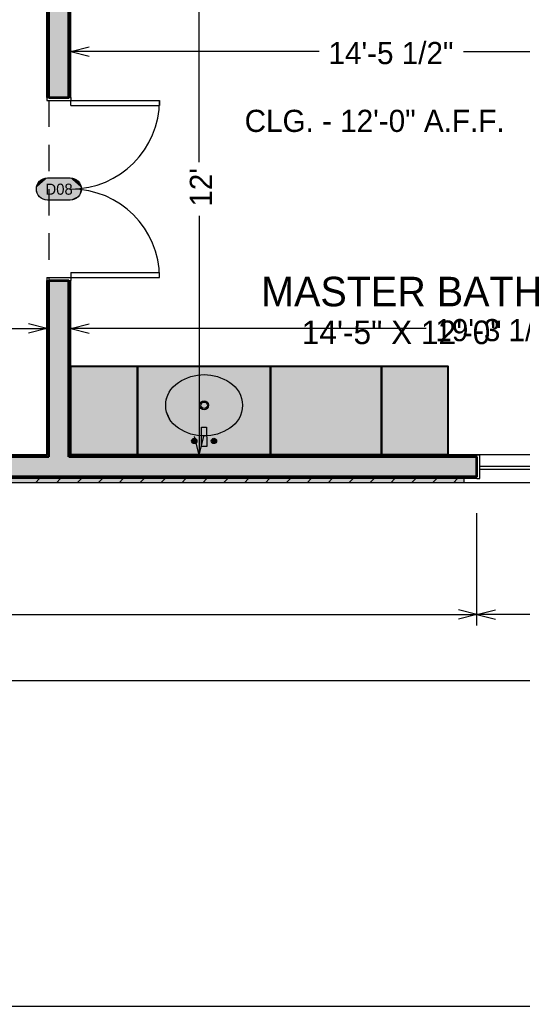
# Model space of a CAD drawing. Header units: inches. Extents: x 0.6 to 35.4, y -22.9 to 0.3.
# Drawn here: x 13.3 to 16.14, y -22.91 to -17.35 of the extents above; entities that cross this region are included whole.
import ezdxf

# ---------------------------------------------------------------- set-up
doc = ezdxf.new("R2010")
doc.units = ezdxf.units.IN
doc.header["$MEASUREMENT"] = 0
doc.linetypes.add('Dash', pattern=[0.225, 0.15, -0.075])
doc.layers.add('CAD_  Default', color=7, linetype='Continuous', lineweight=18, true_color=0x000000)
doc.layers.add('Layout Box Export Contents', color=7, linetype='Continuous', lineweight=0, true_color=0x000000)

# ---------------------------------------------------------------- blocks, each defined once
blk = doc.blocks.new('Oval (undermount) Sink')
at = {"layer": 'Layout Box Export Contents', "color": 252, "linetype": 'Continuous', "lineweight": 0, "true_color": 0x969696, "transparency": 33554687}
blk.add_lwpolyline([(0.72, 19.46), (0.68, 14.26), (-0.68, 14.26), (-0.72, 19.46)], close=True, dxfattribs=at)
blk.add_lwpolyline([(-6.93, 14.5, -0.30599), (6.93, 14.5, -0.558345), (6.93, 2.12, -0.305976), (-6.93, 2.12, -0.558345)], format="xyb", close=True, dxfattribs=at)
for centre, radius in [((-2.65, 17.97), 0.719), ((2.65, 17.97), 0.719), ((0, 8.31), 1.22), ((0, 8.31), 0.874)]:
    blk.add_circle(centre, radius, dxfattribs=at)
at = {"layer": 'Layout Box Export Contents', "color": 7, "linetype": 'Continuous', "lineweight": 0, "true_color": 0xffffff, "transparency": 33554687}
for points in [[(0.72, 19.46), (-0.68, 14.26), (0.72, 19.46), (-0.72, 19.46)], [(0.68, 14.26), (-0.68, 14.26), (0.68, 14.26), (0.72, 19.46)], [(-3.78, 16.03), (-3.39, 16.15), (-3.78, 16.03), (-3.56, 0.52)], [(-3.56, 0.52), (-3.39, 16.15), (-3.56, 0.52), (-3.16, 0.41)], [(-3.16, 0.41), (-3.39, 16.15), (-3.16, 0.41), (-2.99, 16.25)], [(-2.65, 18.69), (-3.33, 18.22), (-3.37, 17.97), (-3.36, 18.1)], [(-2.65, 18.69), (-3.37, 17.97), (-3.33, 17.73), (-3.36, 17.85)], [(-2.65, 18.69), (-3.2, 18.44), (-3.33, 18.22), (-3.28, 18.33)], [(-2.65, 18.69), (-3.33, 17.73), (-3.2, 17.51), (-3.28, 17.61)], [(-2.65, 18.69), (-3.01, 18.6), (-3.2, 18.44), (-3.12, 18.52)], [(-2.65, 18.69), (-3.2, 17.51), (-3.01, 17.35), (-3.12, 17.42)], [(-2.77, 0.31), (-3.16, 0.41), (-2.77, 0.31), (-2.99, 16.25)], [(-2.65, 18.69), (-2.78, 18.68), (-3.01, 18.6), (-2.9, 18.65)], [(-2.65, 18.69), (-3.01, 17.35), (-2.78, 17.26), (-2.9, 17.3)], [(-2.99, 16.25), (-2.59, 16.34), (-2.99, 16.25), (-2.77, 0.31)], [(-2.65, 18.69), (-2.78, 17.26), (-2.53, 17.26), (-2.65, 17.25)], [(-2.77, 0.31), (-2.59, 16.34), (-2.77, 0.31), (-2.37, 0.23)], [(-2.65, 18.69), (-2.53, 17.26), (-2.29, 17.35), (-2.41, 17.3)], [(-2.65, 18.69), (-2.29, 17.35), (-2.1, 17.51), (-2.19, 17.42)], [(-2.65, 18.69), (-2.1, 17.51), (-1.98, 17.73), (-2.03, 17.61)], [(-2.65, 18.69), (-1.98, 17.73), (-1.93, 17.97), (-1.94, 17.85)], [(-2.65, 18.69), (-1.93, 17.97), (-1.98, 18.22), (-1.94, 18.1)], [(-2.65, 18.69), (-1.98, 18.22), (-2.1, 18.44), (-2.03, 18.33)], [(-2.65, 18.69), (-2.1, 18.44), (-2.29, 18.6), (-2.19, 18.52)], [(-2.65, 18.69), (-2.29, 18.6), (-2.53, 18.68), (-2.41, 18.65)], [(-2.37, 0.23), (-2.59, 16.34), (-2.37, 0.23), (-2.19, 16.42)], [(-1.96, 0.16), (-2.37, 0.23), (-1.96, 0.16), (-2.19, 16.42)], [(-2.19, 16.42), (-1.79, 16.49), (-2.19, 16.42), (-1.96, 0.16)], [(-1.96, 0.16), (-1.79, 16.49), (-1.96, 0.16), (-1.56, 0.1)], [(-1.56, 0.1), (-1.79, 16.49), (-1.56, 0.1), (-1.38, 16.54)], [(-1.15, 0.05), (-1.56, 0.1), (-1.15, 0.05), (-1.38, 16.54)], [(-1.15, 0.05), (-1.38, 16.54), (-1.15, 0.05), (-0.98, 16.58)], [(-0.75, 0.02), (-1.15, 0.05), (-0.75, 0.02), (-0.98, 16.58)], [(-0.98, 16.58), (-0.57, 16.61), (-0.98, 16.58), (-0.75, 0.02)], [(-0.75, 0.02), (-0.57, 16.61), (-0.75, 0.02), (-0.34, 0)], [(-0.34, 0), (-0.57, 16.61), (-0.34, 0), (-0.16, 16.62)], [(-0.34, 0), (-0.16, 16.62), (-0.34, 0), (0.07, 0)], [(-0.16, 16.62), (0.25, 16.62), (-0.16, 16.62), (0.07, 0)], [(0.07, 0), (0.25, 16.62), (0.07, 0), (0.48, 0.01)], [(0.25, 16.62), (0.66, 16.6), (0.25, 16.62), (0.48, 0.01)], [(0.48, 0.01), (0.66, 16.6), (0.48, 0.01), (0.89, 0.03)], [(0.66, 16.6), (1.06, 16.57), (0.66, 16.6), (0.89, 0.03)], [(0.89, 0.03), (1.06, 16.57), (0.89, 0.03), (1.29, 0.07)], [(1.06, 16.57), (1.47, 16.53), (1.06, 16.57), (1.29, 0.07)], [(1.29, 0.07), (1.47, 16.53), (1.29, 0.07), (1.7, 0.12)], [(1.47, 16.53), (1.88, 16.48), (1.47, 16.53), (1.7, 0.12)], [(1.7, 0.12), (1.88, 16.48), (1.7, 0.12), (2.1, 0.18)], [(1.88, 16.48), (2.28, 16.41), (1.88, 16.48), (2.1, 0.18)], [(2.65, 18.69), (1.98, 18.22), (1.93, 17.97), (1.94, 18.1)], [(2.65, 18.69), (1.93, 17.97), (1.98, 17.73), (1.94, 17.85)], [(2.65, 18.69), (2.1, 18.44), (1.98, 18.22), (2.03, 18.33)], [(2.65, 18.69), (1.98, 17.73), (2.1, 17.51), (2.03, 17.61)], [(2.65, 18.69), (2.29, 18.6), (2.1, 18.44), (2.19, 18.52)], [(2.65, 18.69), (2.1, 17.51), (2.29, 17.35), (2.19, 17.42)], [(2.1, 0.18), (2.28, 16.41), (2.1, 0.18), (2.51, 0.26)], [(2.28, 16.41), (2.68, 16.33), (2.28, 16.41), (2.51, 0.26)], [(2.65, 18.69), (2.53, 18.68), (2.29, 18.6), (2.41, 18.65)], [(2.65, 18.69), (2.29, 17.35), (2.53, 17.26), (2.41, 17.3)], [(2.51, 0.26), (2.68, 16.33), (2.51, 0.26), (2.9, 0.35)], [(2.65, 18.69), (2.53, 17.26), (2.78, 17.26), (2.65, 17.25)], [(2.65, 18.69), (2.78, 17.26), (3.01, 17.35), (2.9, 17.3)], [(2.65, 18.69), (3.01, 17.35), (3.2, 17.51), (3.11, 17.42)], [(2.65, 18.69), (3.2, 17.51), (3.33, 17.73), (3.28, 17.61)], [(2.65, 18.69), (3.33, 17.73), (3.37, 17.97), (3.36, 17.85)], [(2.65, 18.69), (3.37, 17.97), (3.33, 18.22), (3.36, 18.1)], [(2.65, 18.69), (3.33, 18.22), (3.2, 18.44), (3.28, 18.33)], [(2.65, 18.69), (3.2, 18.44), (3.01, 18.6), (3.11, 18.52)], [(2.65, 18.69), (3.01, 18.6), (2.78, 18.68), (2.9, 18.65)], [(2.68, 16.33), (3.08, 16.23), (2.68, 16.33), (2.9, 0.35)], [(2.9, 0.35), (3.08, 16.23), (2.9, 0.35), (3.3, 0.45)], [(3.08, 16.23), (3.47, 16.12), (3.08, 16.23), (3.3, 0.45)], [(3.3, 0.45), (3.47, 16.12), (3.3, 0.45), (3.69, 0.56)], [(3.47, 16.12), (3.86, 16), (3.47, 16.12), (3.69, 0.56)], [(-10.39, 8.26), (-6.93, 14.5), (-10.39, 8.26), (-6.93, 2.12)], [(-6.93, 14.5), (-10.39, 8.26), (-6.93, 14.5), (-8.28, 13.42)], [(-10.39, 8.26), (-9.29, 12.14), (-10.39, 8.26), (-8.28, 13.42)], [(-9.29, 12.14), (-8.56, 13.13), (-9.29, 12.14), (-8.28, 13.42)], [(-6.93, 14.5), (-8.28, 13.42), (-6.93, 14.5), (-7.68, 13.97)], [(-8.28, 13.42), (-7.99, 13.71), (-8.28, 13.42), (-7.68, 13.97)], [(-7.68, 13.97), (-7.35, 14.22), (-7.68, 13.97), (-6.93, 14.5)], [(-6.93, 2.12), (-6.93, 14.5), (-6.93, 2.12), (-6.72, 14.63)], [(-6.53, 1.86), (-6.93, 2.12), (-6.53, 1.86), (-6.72, 14.63)], [(-6.53, 1.86), (-6.72, 14.63), (-6.53, 1.86), (-6.38, 14.85)], [(-6.18, 1.65), (-6.53, 1.86), (-6.18, 1.65), (-6.38, 14.85)], [(-6.18, 1.65), (-6.38, 14.85), (-6.18, 1.65), (-6.02, 15.06)], [(-5.82, 1.45), (-6.18, 1.65), (-5.82, 1.45), (-6.02, 15.06)], [(-5.82, 1.45), (-6.02, 15.06), (-5.82, 1.45), (-5.66, 15.25)], [(-5.46, 1.27), (-5.82, 1.45), (-5.46, 1.27), (-5.66, 15.25)], [(-5.46, 1.27), (-5.66, 15.25), (-5.46, 1.27), (-5.3, 15.43)], [(-5.09, 1.09), (-5.46, 1.27), (-5.09, 1.09), (-5.3, 15.43)], [(-5.3, 15.43), (-4.93, 15.6), (-5.3, 15.43), (-5.09, 1.09)], [(-5.09, 1.09), (-4.93, 15.6), (-5.09, 1.09), (-4.71, 0.93)], [(-4.71, 0.93), (-4.93, 15.6), (-4.71, 0.93), (-4.55, 15.75)], [(-4.33, 0.78), (-4.71, 0.93), (-4.33, 0.78), (-4.55, 15.75)], [(-4.33, 0.78), (-4.55, 15.75), (-4.33, 0.78), (-4.16, 15.9)], [(-3.95, 0.65), (-4.33, 0.78), (-3.95, 0.65), (-4.16, 15.9)], [(-4.16, 15.9), (-3.78, 16.03), (-4.16, 15.9), (-3.95, 0.65)], [(-3.95, 0.65), (-3.78, 16.03), (-3.95, 0.65), (-3.56, 0.52)], [(3.69, 0.56), (3.86, 16), (3.69, 0.56), (4.08, 0.69)], [(3.86, 16), (4.25, 15.87), (3.86, 16), (4.08, 0.69)], [(4.08, 0.69), (4.25, 15.87), (4.08, 0.69), (4.46, 0.83)], [(4.25, 15.87), (4.63, 15.72), (4.25, 15.87), (4.46, 0.83)], [(4.46, 0.83), (4.63, 15.72), (4.46, 0.83), (4.84, 0.99)], [(4.63, 15.72), (5.01, 15.56), (4.63, 15.72), (4.84, 0.99)], [(4.84, 0.99), (5.01, 15.56), (4.84, 0.99), (5.22, 1.15)], [(5.01, 15.56), (5.38, 15.39), (5.01, 15.56), (5.22, 1.15)], [(5.22, 1.15), (5.38, 15.39), (5.22, 1.15), (5.58, 1.33)], [(5.38, 15.39), (5.74, 15.21), (5.38, 15.39), (5.58, 1.33)], [(5.58, 1.33), (5.74, 15.21), (5.58, 1.33), (5.95, 1.52)], [(5.74, 15.21), (6.1, 15.01), (5.74, 15.21), (5.95, 1.52)], [(5.95, 1.52), (6.1, 15.01), (5.95, 1.52), (6.3, 1.72)], [(6.1, 15.01), (6.45, 14.81), (6.1, 15.01), (6.3, 1.72)], [(6.3, 1.72), (6.45, 14.81), (6.3, 1.72), (6.65, 1.94)], [(6.45, 14.81), (6.93, 14.5), (6.45, 14.81), (6.65, 1.94)], [(6.65, 1.94), (6.93, 14.5), (6.65, 1.94), (6.93, 2.12)], [(6.93, 2.12), (6.93, 14.5), (6.93, 2.12), (7.31, 2.37)], [(6.97, 14.47), (7.31, 14.25), (6.97, 14.47), (6.93, 14.5)], [(7.31, 2.37), (6.93, 14.5), (7.31, 2.37), (7.95, 13.74)], [(7.31, 14.25), (7.95, 13.74), (7.31, 14.25), (6.93, 14.5)], [(7.64, 14), (7.95, 13.74), (7.64, 14), (7.31, 14.25)], [(10.38, 7.9), (7.31, 2.37), (10.38, 7.9), (7.95, 13.74)], [(8.25, 13.46), (8.53, 13.16), (8.25, 13.46), (7.95, 13.74)], [(7.95, 13.74), (8.53, 13.16), (7.95, 13.74), (10.38, 7.9)], [(-10.29, 9.48), (-9.29, 12.14), (-10.29, 9.48), (-10.39, 8.26)], [(-10.29, 9.48), (-9.69, 11.43), (-10.29, 9.48), (-9.29, 12.14)], [(-10.21, 9.88), (-9.69, 11.43), (-10.21, 9.88), (-10.29, 9.48)], [(-10.21, 9.88), (-10.12, 10.28), (-10.21, 9.88), (-9.69, 11.43)], [(-10.12, 10.28), (-9.85, 11.05), (-10.12, 10.28), (-9.69, 11.43)], [(-9.99, 10.67), (-9.85, 11.05), (-9.99, 10.67), (-10.12, 10.28)], [(-9.69, 11.43), (-9.5, 11.79), (-9.69, 11.43), (-9.29, 12.14)], [(-9.07, 12.48), (-8.56, 13.13), (-9.07, 12.48), (-9.29, 12.14)], [(-8.83, 12.81), (-8.56, 13.13), (-8.83, 12.81), (-9.07, 12.48)], [(8.53, 13.16), (8.79, 12.85), (8.53, 13.16), (10.38, 7.9)], [(9.04, 12.52), (10.28, 9.53), (9.04, 12.52), (8.79, 12.85)], [(8.79, 12.85), (10.28, 9.53), (8.79, 12.85), (10.38, 7.9)], [(9.04, 12.52), (9.27, 12.18), (9.04, 12.52), (10.28, 9.53)], [(9.48, 11.83), (10.28, 9.53), (9.48, 11.83), (9.27, 12.18)], [(9.48, 11.83), (9.66, 11.47), (9.48, 11.83), (9.83, 11.1)], [(9.83, 11.1), (9.98, 10.72), (9.83, 11.1), (9.48, 11.83)], [(9.48, 11.83), (9.98, 10.72), (9.48, 11.83), (10.28, 9.53)], [(10.1, 10.33), (10.28, 9.53), (10.1, 10.33), (9.98, 10.72)], [(-10.39, 8.26), (-10.38, 8.67), (-10.39, 8.26), (-10.29, 9.48)], [(-6.93, 2.12), (-9.24, 4.39), (-6.93, 2.12), (-10.39, 8.26)], [(-9.96, 5.86), (-10.19, 6.64), (-9.96, 5.86), (-10.39, 8.26)], [(-10.37, 7.85), (-10.39, 8.26), (-10.37, 7.85), (-10.28, 7.04)], [(-10.28, 7.04), (-10.39, 8.26), (-10.28, 7.04), (-10.19, 6.64)], [(-9.24, 4.39), (-9.96, 5.86), (-9.24, 4.39), (-10.39, 8.26)], [(-10.35, 9.08), (-10.29, 9.48), (-10.35, 9.08), (-10.38, 8.67)], [(10.1, 10.33), (10.2, 9.93), (10.1, 10.33), (10.28, 9.53)], [(10.28, 9.53), (10.34, 9.13), (10.28, 9.53), (10.38, 8.72)], [(10.38, 7.9), (10.28, 9.53), (10.38, 7.9), (10.38, 8.72)], [(10.38, 8.72), (10.39, 8.31), (10.38, 8.72), (10.38, 7.9)], [(-10.34, 7.44), (-10.37, 7.85), (-10.34, 7.44), (-10.28, 7.04)], [(-9.96, 5.86), (-10.09, 6.25), (-9.96, 5.86), (-10.19, 6.64)], [(-9.64, 5.1), (-9.96, 5.86), (-9.64, 5.1), (-9.24, 4.39)], [(-9.64, 5.1), (-9.81, 5.48), (-9.64, 5.1), (-9.96, 5.86)], [(10.38, 7.9), (10.34, 7.49), (10.38, 7.9), (7.31, 2.37)], [(9.04, 4.09), (7.31, 2.37), (9.04, 4.09), (10.34, 7.49)], [(10.34, 7.49), (9.27, 4.43), (10.34, 7.49), (9.04, 4.09)], [(10.28, 7.09), (9.27, 4.43), (10.28, 7.09), (10.34, 7.49)], [(9.83, 5.52), (9.27, 4.43), (9.83, 5.52), (10.28, 7.09)], [(9.66, 5.15), (9.27, 4.43), (9.66, 5.15), (9.83, 5.52)], [(10.1, 6.29), (9.83, 5.52), (10.1, 6.29), (10.28, 7.09)], [(10.1, 6.29), (9.98, 5.9), (10.1, 6.29), (9.83, 5.52)], [(10.2, 6.69), (10.1, 6.29), (10.2, 6.69), (10.28, 7.09)], [(-9.24, 4.39), (-9.45, 4.74), (-9.24, 4.39), (-9.64, 5.1)], [(-6.93, 2.12), (-9.01, 4.05), (-6.93, 2.12), (-9.24, 4.39)], [(-8.76, 3.73), (-9.01, 4.05), (-8.76, 3.73), (-8.5, 3.42)], [(-8.5, 3.42), (-9.01, 4.05), (-8.5, 3.42), (-6.93, 2.12)], [(-7.91, 2.85), (-8.21, 3.13), (-7.91, 2.85), (-8.5, 3.42)], [(-7.6, 2.59), (-8.5, 3.42), (-7.6, 2.59), (-6.93, 2.12)], [(-7.91, 2.85), (-8.5, 3.42), (-7.91, 2.85), (-7.6, 2.59)], [(8.53, 3.46), (7.31, 2.37), (8.53, 3.46), (9.04, 4.09)], [(8.53, 3.46), (8.25, 3.16), (8.53, 3.46), (7.31, 2.37)], [(8.25, 3.16), (7.64, 2.62), (8.25, 3.16), (7.31, 2.37)], [(7.95, 2.88), (7.64, 2.62), (7.95, 2.88), (8.25, 3.16)], [(9.04, 4.09), (8.79, 3.77), (9.04, 4.09), (8.53, 3.46)], [(9.48, 4.79), (9.27, 4.43), (9.48, 4.79), (9.66, 5.15)], [(-7.27, 2.34), (-7.6, 2.59), (-7.27, 2.34), (-6.93, 2.12)]]:
    blk.add_solid(points, dxfattribs=at)

msp = doc.modelspace()

# ---------------------------------------------------------------- linework, layer by layer
at = {"layer": 'CAD_  Default', "transparency": 33554687}
msp.add_line((0.6251, -22.9133), (35.385, -22.9133), dxfattribs=at)
at = {"layer": 'Layout Box Export Contents', "color": 18, "linetype": 'Continuous', "lineweight": 0, "true_color": 0x000000, "transparency": 33554687}
for p, q in [((13.4562, -17.7862), (13.4562, -15.0518)), ((13.5917, -17.7862), (13.5917, -16.8018)), ((13.4562, -17.7862), (13.5917, -17.7862)), ((13.4562, -19.8018), (13.4562, -18.8174)), ((13.4562, -18.8174), (13.5917, -18.8174)), ((13.5917, -19.8018), (13.5917, -18.8174)), ((13.4562, -19.8018), (8.6333, -19.8018)), ((15.8818, -19.8018), (13.5917, -19.8018)), ((15.8818, -19.9359), (15.8818, -19.8018)), ((15.8089, -19.9596), (8.4756, -19.9596)), ((15.8089, -19.9361), (8.499, -19.9361)), ((15.8818, -19.9359), (8.4992, -19.9359)), ((15.8089, -19.9596), (15.8089, -19.9359))]:
    msp.add_line(p, q, dxfattribs=at)
at = {"layer": 'Layout Box Export Contents', "color": 18, "linetype": 'Continuous', "lineweight": 35, "true_color": 0x000000, "transparency": 33554687}
for p, q in [((13.4667, -17.7862), (13.4667, -15.0414)), ((13.5812, -17.7862), (13.5812, -16.7914)), ((13.4667, -17.7862), (13.5812, -17.7862)), ((13.4667, -19.8122), (13.4667, -18.8174)), ((13.4667, -18.8174), (13.5812, -18.8174)), ((13.5812, -19.8122), (13.5812, -18.8174)), ((13.4667, -19.8122), (8.6229, -19.8122)), ((15.8818, -19.8122), (13.5812, -19.8122)), ((15.8818, -19.9268), (15.8818, -19.8122)), ((15.8818, -19.9268), (8.6229, -19.9268))]:
    msp.add_line(p, q, dxfattribs=at)
at = {"layer": 'Layout Box Export Contents', "color": 176, "linetype": 'Continuous', "lineweight": 18, "true_color": 0x000080, "transparency": 33554687}
for p, q in [((14.3156, -18.1503), (14.3156, -16.8018)), ((13.5917, -17.5258), (13.6958, -17.4997)), ((13.5917, -17.5258), (13.6958, -17.5518)), ((14.9927, -17.5258), (13.5917, -17.5258)), ((15.8056, -17.5258), (17.2067, -17.5258)), ((14.3156, -18.4533), (14.3156, -19.8018)), ((11.4512, -19.089), (13.4562, -19.089)), ((13.4562, -19.089), (13.3521, -19.063)), ((13.4562, -19.089), (13.3521, -19.1151)), ((13.5917, -19.089), (13.6958, -19.063)), ((13.5917, -19.089), (13.6958, -19.1151)), ((15.5951, -19.089), (13.5917, -19.089)), ((14.3156, -19.8018), (14.2896, -19.6976)), ((14.3156, -19.8018), (14.3417, -19.6976)), ((15.8818, -20.7648), (15.8818, -20.1307)), ((12.5945, -20.7023), (15.8818, -20.7023)), ((15.8818, -20.7023), (15.7776, -20.6763)), ((15.8818, -20.7023), (15.7776, -20.7283)), ((15.8818, -20.7023), (15.986, -20.6763)), ((15.8818, -20.7023), (15.986, -20.7283)), ((16.2697, -20.7023), (15.8818, -20.7023)), ((18.9567, -21.0773), (8.4756, -21.0773))]:
    msp.add_line(p, q, dxfattribs=at)
at = {"layer": 'Layout Box Export Contents', "color": 251, "linetype": 'Continuous', "lineweight": 18, "true_color": 0x4b4b4b, "transparency": 33554687}
for p, q in [((13.4562, -17.7862), (13.4562, -17.8018)), ((13.4562, -17.7862), (13.5917, -17.7862)), ((13.4562, -17.8018), (13.5917, -17.8018)), ((13.5917, -17.7862), (13.5917, -17.8018)), ((13.5917, -17.8018), (14.0917, -17.8018)), ((13.5917, -17.8305), (13.5917, -17.8018)), ((14.0917, -17.8018), (14.0917, -17.8305)), ((13.5917, -17.8305), (14.0917, -17.8305)), ((13.4562, -18.8018), (13.4562, -18.8174)), ((13.4562, -18.8018), (13.5917, -18.8018)), ((13.5917, -18.7732), (14.0917, -18.7732)), ((13.5917, -18.7732), (13.5917, -18.8018)), ((13.5917, -18.8018), (13.5917, -18.8174)), ((13.5917, -18.8018), (14.0917, -18.8018)), ((14.0917, -18.8018), (14.0917, -18.7732)), ((13.4562, -18.8174), (13.5917, -18.8174)), ((16.8818, -19.8018), (15.8818, -19.8018)), ((15.8818, -19.8018), (15.8974, -19.8018)), ((15.8818, -19.9359), (15.8818, -19.8018)), ((15.8974, -19.9359), (15.8974, -19.8018)), ((15.8974, -19.8651), (16.8662, -19.8651)), ((15.8974, -19.8818), (16.8662, -19.8818)), ((16.9547, -19.9596), (15.8089, -19.9596)), ((15.8818, -19.9359), (15.8974, -19.9359))]:
    msp.add_line(p, q, dxfattribs=at)
at = {"layer": 'Layout Box Export Contents', "color": 49, "linetype": 'Continuous', "lineweight": 25, "true_color": 0x474747, "transparency": 33554687}
for p, q in [((13.5917, -19.3018), (13.9674, -19.3018)), ((13.9674, -19.3018), (14.7182, -19.3018)), ((14.7182, -19.3018), (15.3432, -19.3018)), ((15.3432, -19.3018), (15.7182, -19.3018)), ((15.7182, -19.3018), (15.7182, -19.8018))]:
    msp.add_line(p, q, dxfattribs=at)
at = {"layer": 'Layout Box Export Contents', "color": 1, "linetype": 'Continuous', "lineweight": 0, "true_color": 0xff0000, "transparency": 33554687}
for p, q in [((13.3923, -19.9596), (13.4157, -19.9361)), ((13.5101, -19.9596), (13.5336, -19.9361)), ((13.628, -19.9596), (13.6514, -19.9361)), ((13.7458, -19.9596), (13.7693, -19.9361)), ((13.8637, -19.9596), (13.8871, -19.9361)), ((13.9816, -19.9596), (14.005, -19.9361)), ((14.0994, -19.9596), (14.1228, -19.9361)), ((14.2173, -19.9596), (14.2407, -19.9361)), ((14.3351, -19.9596), (14.3585, -19.9361)), ((14.453, -19.9596), (14.4764, -19.9361)), ((14.5708, -19.9596), (14.5942, -19.9361)), ((14.6887, -19.9596), (14.7121, -19.9361)), ((14.8065, -19.9596), (14.8299, -19.9361)), ((14.9244, -19.9596), (14.9478, -19.9361)), ((15.0422, -19.9596), (15.0656, -19.9361)), ((15.1601, -19.9596), (15.1835, -19.9361)), ((15.2779, -19.9596), (15.3014, -19.9361)), ((15.3958, -19.9596), (15.4192, -19.9361)), ((15.5136, -19.9596), (15.5371, -19.9361)), ((15.6315, -19.9596), (15.6549, -19.9361)), ((15.7493, -19.9596), (15.7728, -19.9361))]:
    msp.add_line(p, q, dxfattribs=at)
at = {"layer": 'Layout Box Export Contents', "color": 6, "linetype": 'Dash', "lineweight": 18, "true_color": 0xff00ff, "transparency": 33554687}
msp.add_lwpolyline([(12.4458, -15.0414), (13.4667, -15.0414), (13.4667, -16.8018), (13.4667, -16.8018), (13.4667, -19.8122), (8.6229, -19.8122), (8.6229, -15.7914), (12.4458, -15.7914)], close=True, dxfattribs=at)
at = {"layer": 'Layout Box Export Contents', "color": 156, "linetype": 'Continuous', "lineweight": 18, "true_color": 0x004080, "transparency": 33554687}
msp.add_lwpolyline([(13.5881, -18.2393, -1), (13.5881, -18.3643), (13.4598, -18.3643, -1), (13.4598, -18.2393)], format="xyb", close=True, dxfattribs=at)
msp.add_lwpolyline([(13.5881, -18.2393, -1), (13.5881, -18.3643), (13.4598, -18.3643, -1), (13.4598, -18.2393)], format="xyb", close=True, dxfattribs=at)
at = {"layer": 'Layout Box Export Contents', "color": 49, "linetype": 'Continuous', "lineweight": 25, "true_color": 0x474747, "transparency": 33554687}
for points in [[(13.9674, -19.8018), (13.5917, -19.8018), (13.5917, -19.3018), (13.9674, -19.3018)], [(14.7182, -19.8018), (13.9674, -19.8018), (13.9674, -19.3018), (14.7182, -19.3018)], [(15.3432, -19.8018), (14.7182, -19.8018), (14.7182, -19.3018), (15.3432, -19.3018)], [(15.7182, -19.8018), (15.3432, -19.8018), (15.3432, -19.3018), (15.7182, -19.3018)]]:
    msp.add_lwpolyline(points, close=True, dxfattribs=at)
at = {"layer": 'Layout Box Export Contents', "color": 251, "linetype": 'Continuous', "lineweight": 18, "true_color": 0x4b4b4b, "transparency": 33554687}
for centre, start, end in [((13.5917, -17.8018), 270, 0), ((13.5917, -18.8018), 0, 90)]:
    msp.add_arc(centre, 0.5, start, end, dxfattribs=at)
at = {"layer": 'Layout Box Export Contents', "color": 253, "linetype": 'Continuous', "lineweight": 35, "true_color": 0x9d9d9d, "transparency": 33554687}
for points in [[(13.4667, -17.7862), (13.4667, -13.0831), (13.5812, -17.7862), (13.5812, -13.0831)], [(13.4667, -19.8122), (13.4667, -18.8174), (13.5812, -19.8122), (13.5812, -18.8174)], [(15.8818, -19.9268), (8.6229, -19.9268), (15.8818, -19.8122), (8.6229, -19.8122)]]:
    msp.add_solid(points, dxfattribs=at)
at = {"layer": 'Layout Box Export Contents', "color": 7, "linetype": 'Continuous', "lineweight": 18, "true_color": 0xffffff, "transparency": 33554687}
for points in [[(13.4057, -18.3331), (13.3978, -18.2937), (13.4057, -18.3331), (13.4598, -18.2393)], [(13.4598, -18.2393), (13.3978, -18.2937), (13.4598, -18.2393), (13.4102, -18.2638)], [(13.4436, -18.3622), (13.4057, -18.3331), (13.4436, -18.3622), (13.4598, -18.2393)], [(13.4598, -18.2393), (13.4102, -18.2638), (13.4598, -18.2393), (13.4218, -18.2522)], [(13.4102, -18.2638), (13.4156, -18.2576), (13.4102, -18.2638), (13.4218, -18.2522)], [(13.4598, -18.2393), (13.4218, -18.2522), (13.4598, -18.2393), (13.4517, -18.2398)], [(13.4218, -18.2522), (13.4286, -18.2477), (13.4218, -18.2522), (13.4517, -18.2398)], [(13.4286, -18.2477), (13.4436, -18.2414), (13.4286, -18.2477), (13.4517, -18.2398)], [(13.4359, -18.2441), (13.4436, -18.2414), (13.4359, -18.2441), (13.4286, -18.2477)], [(13.4598, -18.3643), (13.4436, -18.3622), (13.4598, -18.3643), (13.4598, -18.2393)], [(13.5881, -18.2393), (13.5881, -18.3643), (13.5881, -18.2393), (13.4598, -18.3643)], [(13.4598, -18.2393), (13.5881, -18.2393), (13.4598, -18.2393), (13.4598, -18.3643)], [(13.5962, -18.2398), (13.6043, -18.2414), (13.5962, -18.2398), (13.5881, -18.2393)], [(13.5881, -18.2393), (13.6043, -18.2414), (13.5881, -18.2393), (13.6261, -18.2522)], [(13.5881, -18.2393), (13.6261, -18.2522), (13.5881, -18.2393), (13.6377, -18.2638)], [(13.5881, -18.2393), (13.6377, -18.2638), (13.5881, -18.2393), (13.65, -18.2937)], [(13.65, -18.2937), (13.6377, -18.3399), (13.65, -18.2937), (13.5881, -18.2393)], [(13.6377, -18.3399), (13.5881, -18.3643), (13.6377, -18.3399), (13.5881, -18.2393)], [(13.612, -18.2441), (13.6193, -18.2477), (13.612, -18.2441), (13.6043, -18.2414)], [(13.6043, -18.2414), (13.6193, -18.2477), (13.6043, -18.2414), (13.6261, -18.2522)], [(13.6261, -18.2522), (13.6323, -18.2576), (13.6261, -18.2522), (13.6377, -18.2638)], [(13.3978, -18.31), (13.3973, -18.3018), (13.3978, -18.31), (13.3978, -18.2937)], [(13.3978, -18.2937), (13.3994, -18.2856), (13.3978, -18.2937), (13.4102, -18.2638)], [(13.3978, -18.31), (13.3978, -18.2937), (13.3978, -18.31), (13.4057, -18.3331)], [(13.4057, -18.3331), (13.3994, -18.318), (13.4057, -18.3331), (13.3978, -18.31)], [(13.4021, -18.2779), (13.4102, -18.2638), (13.4021, -18.2779), (13.3994, -18.2856)], [(13.4021, -18.2779), (13.4057, -18.2706), (13.4021, -18.2779), (13.4102, -18.2638)], [(13.6377, -18.2638), (13.6422, -18.2706), (13.6377, -18.2638), (13.6458, -18.2779)], [(13.6458, -18.2779), (13.6485, -18.2856), (13.6458, -18.2779), (13.6377, -18.2638)], [(13.6377, -18.2638), (13.6485, -18.2856), (13.6377, -18.2638), (13.65, -18.2937)], [(13.65, -18.31), (13.6377, -18.3399), (13.65, -18.31), (13.65, -18.2937)], [(13.65, -18.31), (13.6485, -18.318), (13.65, -18.31), (13.6377, -18.3399)], [(13.65, -18.2937), (13.6506, -18.3018), (13.65, -18.2937), (13.65, -18.31)], [(13.4021, -18.3257), (13.3994, -18.318), (13.4021, -18.3257), (13.4057, -18.3331)], [(13.4286, -18.3559), (13.4057, -18.3331), (13.4286, -18.3559), (13.4436, -18.3622)], [(13.4102, -18.3399), (13.4057, -18.3331), (13.4102, -18.3399), (13.4286, -18.3559)], [(13.4218, -18.3514), (13.4102, -18.3399), (13.4218, -18.3514), (13.4286, -18.3559)], [(13.4218, -18.3514), (13.4156, -18.346), (13.4218, -18.3514), (13.4102, -18.3399)], [(13.4359, -18.3596), (13.4286, -18.3559), (13.4359, -18.3596), (13.4436, -18.3622)], [(13.4517, -18.3638), (13.4436, -18.3622), (13.4517, -18.3638), (13.4598, -18.3643)], [(13.6261, -18.3514), (13.5881, -18.3643), (13.6261, -18.3514), (13.6377, -18.3399)], [(13.6193, -18.3559), (13.5881, -18.3643), (13.6193, -18.3559), (13.6261, -18.3514)], [(13.6043, -18.3622), (13.5881, -18.3643), (13.6043, -18.3622), (13.6193, -18.3559)], [(13.5962, -18.3638), (13.5881, -18.3643), (13.5962, -18.3638), (13.6043, -18.3622)], [(13.612, -18.3596), (13.6043, -18.3622), (13.612, -18.3596), (13.6193, -18.3559)], [(13.6377, -18.3399), (13.6323, -18.346), (13.6377, -18.3399), (13.6261, -18.3514)], [(13.6485, -18.318), (13.6458, -18.3257), (13.6485, -18.318), (13.6377, -18.3399)], [(13.6458, -18.3257), (13.6422, -18.3331), (13.6458, -18.3257), (13.6377, -18.3399)]]:
    msp.add_solid(points, dxfattribs=at)
at = {"layer": 'Layout Box Export Contents', "color": 254, "linetype": 'Continuous', "lineweight": 25, "true_color": 0xe9e3e2, "transparency": 33554623}
for points in [[(13.5917, -19.8018), (13.5917, -19.3018), (13.5917, -19.8018), (13.9674, -19.8018)], [(13.9674, -19.8018), (13.5917, -19.3018), (13.9674, -19.8018), (13.9674, -19.3018)], [(13.9674, -19.8018), (13.9674, -19.3018), (13.9674, -19.8018), (14.7182, -19.8018)], [(14.7182, -19.8018), (13.9674, -19.3018), (14.7182, -19.8018), (14.7182, -19.3018)], [(14.7182, -19.8018), (14.7182, -19.3018), (14.7182, -19.8018), (15.3432, -19.8018)], [(15.3432, -19.8018), (14.7182, -19.3018), (15.3432, -19.8018), (15.3432, -19.3018)], [(15.7182, -19.3018), (15.7182, -19.8018), (15.7182, -19.3018), (15.3432, -19.8018)], [(15.7182, -19.3018), (15.3432, -19.8018), (15.7182, -19.3018), (15.3432, -19.3018)]]:
    msp.add_solid(points, dxfattribs=at)
at = {"layer": 'Layout Box Export Contents', "color": 7, "linetype": 'Continuous', "lineweight": 35, "true_color": 0xffffff, "transparency": 33554687}
msp.add_solid([(15.8089, -19.9596), (8.4756, -19.9596), (15.8089, -19.9361), (8.499, -19.9361)], dxfattribs=at)

# ---------------------------------------------------------------- block references
at = {"layer": 'Layout Box Export Contents', "linetype": 'Continuous', "lineweight": 18, "transparency": 33554687, "xscale": 0.02083333333333333, "yscale": 0.02083333333333333, "rotation": 180}
msp.add_blockref('Oval (undermount) Sink', (14.3432, -19.3491), dxfattribs=at)

# ---------------------------------------------------------------- texts
at = {"layer": 'Layout Box Export Contents', "color": 176, "linetype": 'Continuous', "lineweight": 18, "true_color": 0x000080, "transparency": 33554687, "char_height": 0.125, "width": 0.77625, "attachment_point": 7}
for s, insert in [('\\fChief Blueprint|b0|i0|c0|p0;14\'-5 1/2"', (15.0448, -17.5989)), ('\\fChief Blueprint|b0|i0|c0|p0;19\'-3 1/4"', (15.6472, -19.1622))]:
    msp.add_mtext(s, dxfattribs=dict(at, insert=insert))
at = {"layer": 'Layout Box Export Contents', "color": 156, "linetype": 'Continuous', "lineweight": 9, "true_color": 0x004080, "transparency": 33554687, "insert": (14.5718, -17.8547), "char_height": 0.125, "width": 1.8125, "attachment_point": 1}
msp.add_mtext('{\\fChief Blueprint|b0|i0|p34;\\C156;\\H0.175562;\\H0.712x;CLG. - 12\'-0" A.F.F.}', dxfattribs=at)
at = {"layer": 'Layout Box Export Contents', "color": 176, "linetype": 'Continuous', "lineweight": 18, "true_color": 0x000080, "transparency": 33554687, "insert": (14.3875, -18.4012), "char_height": 0.125, "width": 0.23625, "attachment_point": 7, "rotation": 90}
msp.add_mtext("\\fChief Blueprint|b0|i0|c0|p0;12'", dxfattribs=at)
at = {"layer": 'Layout Box Export Contents', "color": 156, "linetype": 'Continuous', "lineweight": 18, "true_color": 0x004080, "transparency": 33554687, "insert": (13.4489, -18.3349), "char_height": 0.0625, "width": 0.198125, "attachment_point": 7}
msp.add_mtext('\\fChief Blueprint|b0|i0|c0|p0;D08', dxfattribs=at)
at = {"layer": 'Layout Box Export Contents', "color": 252, "linetype": 'Continuous', "lineweight": 18, "true_color": 0x969696, "transparency": 33554687, "attachment_point": 8}
for s, insert, char_height, width in [('\\fChief Blueprint|b0|i0|c0|p0;MASTER BATH\\P', (15.4572, -18.966), 0.166667, 1.653333), ('\\fChief Blueprint|b0|i0|c0|p0;14\'-5" X 12\'-0"\\P', (15.4572, -19.179), 0.133333, 1.18)]:
    msp.add_mtext(s, dxfattribs=dict(at, insert=insert, char_height=char_height, width=width))

doc.saveas('drawing.dxf')
